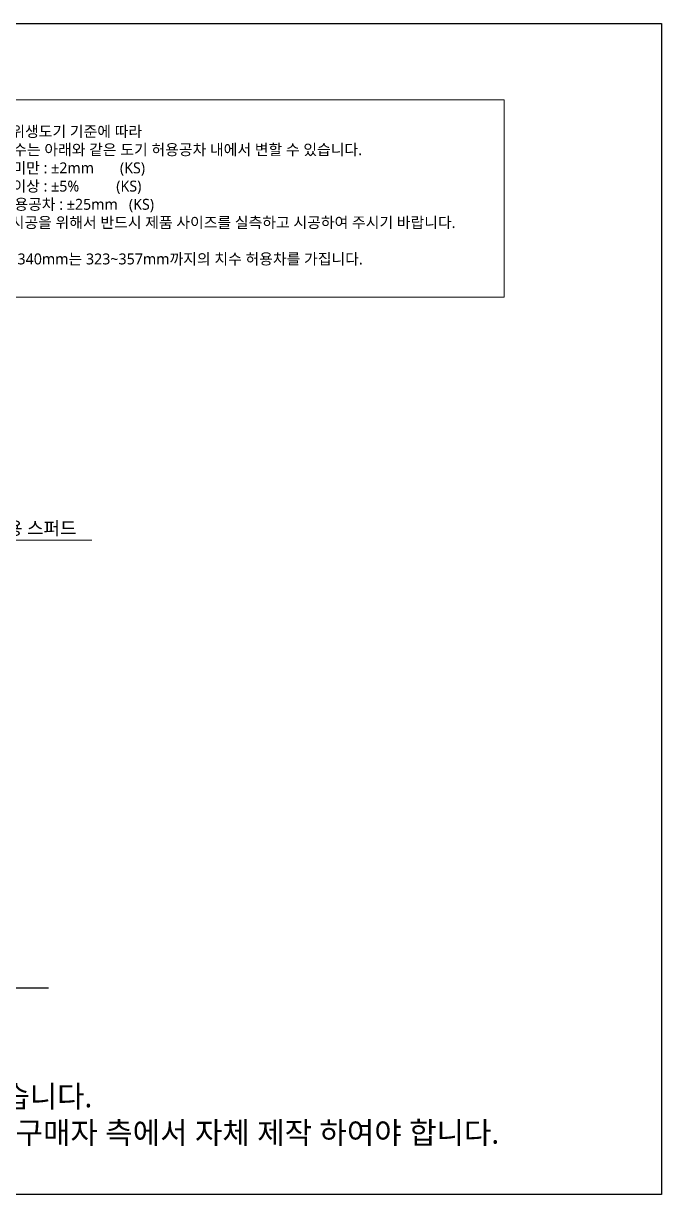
# Model space of a CAD drawing. Header units: millimetres. Extents: x 7794 to 16513, y 4519 to 7467.
# Drawn here: x 10705 to 12165, y 4519 to 7199 of the extents above; entities that cross this region are included whole.
import ezdxf
from ezdxf.lldxf.tags import DXFTag

# ---------------------------------------------------------------- set-up
doc = ezdxf.new("R2010")
doc.units = ezdxf.units.MM
doc.layers.add('2', color=2, linetype='Continuous')
doc.layers.add('3', color=3, linetype='Continuous', lineweight=15)
doc.styles.add('GHS', font='romans', dxfattribs={"bigfont": 'ghs'})
doc.styles.add('ROMANS', font='NanumGothic.ttf')
doc.styles.get("Standard").update_dxf_attribs({"font": 'arial.ttf'})
tags = doc.linetypes.add('DASHED', pattern=[0.75, 0.5, -0.25]).pattern_tags.tags
tags[6:7] = [DXFTag(74, 4), DXFTag(75, 0), DXFTag(340, '0'), DXFTag(46, 1.0), DXFTag(50, 0.0), DXFTag(44, 0.0), DXFTag(45, 0.0)]
tags[4:5] = [DXFTag(74, 4), DXFTag(75, 0), DXFTag(340, '0'), DXFTag(46, 1.0), DXFTag(50, 0.0), DXFTag(44, 0.0), DXFTag(45, 0.0)]
doc.dimstyles.get("Standard").update_dxf_attribs({"dimtxt": 0.18, "dimasz": 0.18, "dimexe": 0.18, "dimexo": 0.0625, "dimgap": 0.09, "dimtad": 0, "dimtih": 1, "dimtoh": 1, "dimdec": 4, "dimzin": 0, "dimdsep": 46, "dimtxsty": 'Standard', "dimcen": 0.09, "dimadec": 0, "dimazin": 0, "dimtfac": 1, "dimtdec": 4, "dimtofl": 0, "dimtmove": 0, "dimatfit": 3, "dimfxl": 0, "dimtolj": 1, "dimtzin": 0, "dimarcsym": 0})

msp = doc.modelspace()

# ---------------------------------------------------------------- linework, layer by layer
at = {"color": 7}
msp.add_line((7957.37, 4992.44), (10762.76, 4992.44), dxfattribs=at)
at = {"color": 2}
msp.add_lwpolyline([(7794.18, 7199.21), (12165.4, 7199.21), (12165.4, 4519.24), (7794.18, 4519.24)], close=True, dxfattribs=at)
at = {"layer": '3', "linetype": 'DASHED'}
msp.add_lwpolyline([(10511.74, 7024.57), (11805.61, 7024.57), (11805.61, 6572.73), (10511.74, 6572.73)], close=True, dxfattribs=at)

# ---------------------------------------------------------------- texts
at = {"insert": (7990.66, 4769.08), "char_height": 50, "width": 4337.1521, "attachment_point": 1, "style": 'GHS'}
msp.add_mtext('{\\fNanumGothic|b0|i0|c129|p50;※ (주)제일엠이씨 전용 프레임을 적용한 표준설치도면이며, 현장 및 사용자에 따라 변경 될 수 있습니다.\\P※ 당사에서 제공되지 않는 품목들(세척밸브,연결관,프레임,배관,액세사리 등)은 설치환경에 맞게 구매자 측에서 자체 제작 하여야 합니다.}', dxfattribs=at)
at = {"layer": '2', "insert": (10539.55, 6803.36), "char_height": 25, "attachment_point": 4, "style": 'ROMANS'}
msp.add_mtext('KS L1551위생도기 기준에 따라 \\P실 제품 치수는 아래와 같은 도기 허용공차 내에서 변할 수 있습니다. \\P① 40mm미만 : ±2mm       (KS) \\P② 40mm이상 : ±5%          (KS)\\P③ 최대 허용공차 : ±25mm   (KS)\\P※정확한 시공을 위해서 반드시 제품 사이즈를 실측하고 시공하여 주시기 바랍니다.\\P\\P예시) 길이 340mm는 323~357mm까지의 치수 허용차를 가집니다.', dxfattribs=at)
at = {"layer": '2', "color": 6, "insert": (10392.2, 6015.48), "char_height": 30, "attachment_point": 4, "style": 'ROMANS'}
msp.add_mtext('양변기 세척밸브용 스퍼드\\P(TFC-501Q)', dxfattribs=at)

# ---------------------------------------------------------------- leaders
at = {"color": 6, "linetype": 'Continuous', "lineweight": 0}
msp.add_leader([(10130.16, 5693.82), (10392.2, 6016.69), (10861.53, 6016.69)], dimstyle='Standard', override={"dimtxt": 20, "dimasz": 20, "dimexe": 10, "dimexo": 20, "dimgap": 10, "dimdec": 0, "dimlwd": 0, "dimlwe": 0, "dimarcsym": 1}, dxfattribs=at)

doc.saveas('drawing.dxf')
